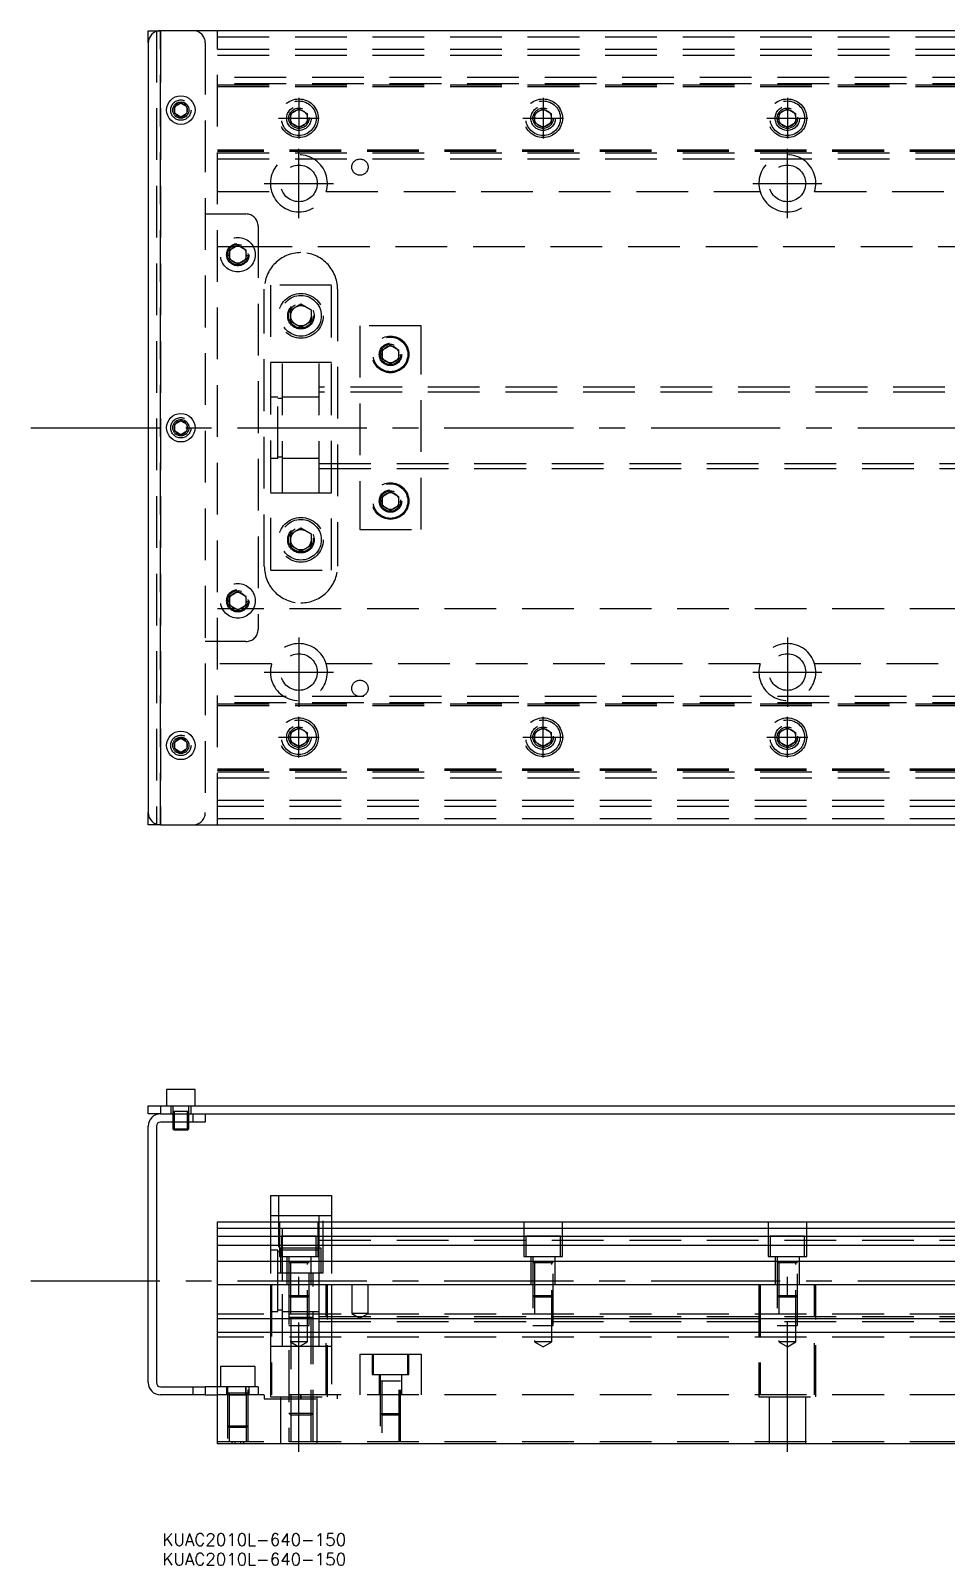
# Model space of a CAD drawing. Extents: x -29 to 879, y -182 to 210.
# Drawn here: x -28.9 to 196.1, y -181.8 to 195 of the extents above; entities that cross this region are included whole.
import ezdxf

# ---------------------------------------------------------------- set-up
doc = ezdxf.new("R2010")
doc.units = 0
doc.linetypes.add('CENTER', pattern=[50.8, 31.75, -6.35, 6.35, -6.35])
doc.linetypes.add('DASHED', pattern=[19.05, 12.7, -6.35])
doc.layers.get('0').update_dxf_attribs({"linetype": 'CONTINUOUS'})
doc.layers.add('CENTER', color=1, linetype='CENTER')
doc.styles.get("Standard").update_dxf_attribs({"font": 'txt.shx', "height": 3, "bigfont": 'bigfont.shx'})

# ---------------------------------------------------------------- blocks, each defined once
blk = doc.blocks.new('*U2')
at = {"color": 7, "linetype": 'CONTINUOUS'}
blk.add_text('KUAC2010L-640-150', height=3, dxfattribs=at).set_placement((3.48, -181.84))
blk = doc.blocks.new('*U3')
at = {"color": 7, "linetype": 'CONTINUOUS'}
blk.add_text('KUAC2010L-640-150', height=3, dxfattribs=at).set_placement((3.48, -177.03))

msp = doc.modelspace()

# ---------------------------------------------------------------- linework, layer by layer
at = {"color": 7, "linetype": 'CONTINUOUS'}
for p, q in [((0, 192), (0, 195)), ((0, 195), (3, 195)), ((671, 195), (3, 195)), ((0, 192), (0, 3)), ((6.5, 176.366026), (8, 177.23205)), ((8, 177.23205), (9.5, 176.366026)), ((6.5, 174.633974), (6.5, 176.366026)), ((8, 173.76795), (6.5, 174.633974)), ((9.5, 174.633974), (8, 173.76795)), ((9.5, 176.366026), (9.5, 174.633974)), ((6.5, 98.366026), (8, 99.23205)), ((6.5, 96.633974), (6.5, 98.366026)), ((8, 99.23205), (9.5, 98.366026)), ((9.5, 98.366026), (9.5, 96.633974)), ((8, 95.76795), (6.5, 96.633974)), ((9.5, 96.633974), (8, 95.76795)), ((6.5, 20.366026), (8, 21.23205)), ((6.5, 18.633974), (6.5, 20.366026)), ((8, 21.23205), (9.5, 20.366026)), ((9.5, 20.366026), (9.5, 18.633974)), ((8, 17.76795), (6.5, 18.633974)), ((9.5, 18.633974), (8, 17.76795)), ((0, 0), (0, 3)), ((3, 0), (0, 0)), ((3, 0), (671, 0)), ((11.5, -64.99), (4.5, -64.99)), ((4.5, -64.99), (4.5, -68.99)), ((11.5, -68.99), (11.5, -64.99)), ((0, -70.99), (0, -68.99)), ((0, -68.99), (3, -68.99)), ((3, -70.99), (0, -70.99)), ((3, -68.99), (3, -70.99)), ((3, -68.99), (262, -68.99)), ((3, -70.99), (11, -70.99)), ((3, -70.99), (11, -70.99)), ((11, -70.99), (262, -70.99)), ((11, -72.99), (11, -70.99)), ((14, -70.99), (14, -72.99)), ((0, -136.99), (0, -73.99)), ((2, -73.99), (2, -136.99)), ((11, -72.99), (3, -72.99)), ((6, -72.99002), (6, -74.64)), ((6, -74.64), (10, -74.64)), ((6, -74.64), (6.35, -74.99)), ((6.35, -72.99002), (6.35, -74.99)), ((9.65, -74.99), (6.35, -74.99)), ((9.65, -74.99), (9.65, -72.99002)), ((9.65, -74.99), (10, -74.64)), ((10, -74.64), (10, -72.99002)), ((14, -72.99), (11, -72.99)), ((30, -90.99), (45, -90.99)), ((30, -90.99), (30, -97.49)), ((45, -90.99), (45, -97.49)), ((17, -97.49), (262.5, -97.49)), ((17, -151.99), (17, -97.49)), ((17, -99.029608), (262.5, -99.029608)), ((262.5, -101.11154), (17, -101.11154)), ((262.5, -103.326666), (17, -103.326666)), ((17, -107.171934), (262.5, -107.171934)), ((657, -112.99), (17, -112.99)), ((657, -121.29), (17, -121.29)), ((657, -124.69), (17, -124.69)), ((3, -137.99), (11, -137.99)), ((11, -139.99), (11, -137.99)), ((11, -137.99), (14, -137.99)), ((14, -137.99), (14, -139.99)), ((17, -137.99), (14, -137.99)), ((11, -139.99), (3, -139.99)), ((14, -139.99), (11, -139.99)), ((14, -139.99), (17, -139.99)), ((657, -151.99), (17, -151.99))]:
    msp.add_line(p, q, dxfattribs=at)
at = {"color": 3, "linetype": 'DASHED'}
for p, q in [((2, 195), (2, 0)), ((3, 195), (3, 0)), ((3, 0), (3, 195)), ((3, 0), (3, 195)), ((3, 195), (3, 0)), ((17, 0), (17, 195)), ((17, 193.5), (657, 193.5)), ((14, 192), (14, 3)), ((17, 190.5), (657, 190.5)), ((17, 189), (657, 189)), ((262.5, 183.5), (17, 183.5)), ((262.5, 181.960392), (17, 181.960392)), ((17, 181.704452), (657, 181.704452)), ((17, 181.7), (657, 181.7)), ((17, 181.3), (657, 181.3)), ((9.973226, 175.826156), (10, 175.5)), ((35, 174.6547), (37, 175.809402)), ((35, 172.3453), (35, 174.6547)), ((37, 175.809402), (39, 174.6547)), ((39, 174.6547), (39, 172.3453)), ((39.483582, 173.786038), (39.5, 173.5)), ((94.5, 173.5), (94.518502, 173.803588)), ((95, 174.6547), (97, 175.809402)), ((95, 172.3453), (95, 174.6547)), ((97, 175.809402), (99, 174.6547)), ((99, 174.6547), (99, 172.3453)), ((155, 174.6547), (157, 175.809402)), ((155, 172.3453), (155, 174.6547)), ((157, 175.809402), (159, 174.6547)), ((159, 174.6547), (159, 172.3453)), ((159.483582, 173.786038), (159.5, 173.5)), ((37, 171.190598), (35, 172.3453)), ((39, 172.3453), (37, 171.190598)), ((97, 171.190598), (95, 172.3453)), ((99, 172.3453), (97, 171.190598)), ((157, 171.190598), (155, 172.3453)), ((159, 172.3453), (157, 171.190598)), ((657, 165.7), (17, 165.7)), ((657, 165.3), (17, 165.3)), ((657, 165.295548), (17, 165.295548)), ((17, 165.039608), (262.5, 165.039608)), ((17, 163.5), (262.5, 163.5)), ((17, 155.5), (30.291796, 155.5)), ((43.708204, 155.5), (150.291796, 155.5)), ((163.708204, 155.5), (270.291796, 155.5)), ((14, 150), (24, 150)), ((27, 147), (27, 48)), ((17, 142), (21.359688, 142)), ((20, 141.1547), (22, 142.309402)), ((20, 138.8453), (20, 141.1547)), ((22, 142.309402), (24, 141.1547)), ((22.640312, 142), (657, 142)), ((24, 141.1547), (24, 138.8453)), ((24.483582, 140.286038), (24.5, 140)), ((22, 137.690598), (20, 138.8453)), ((24, 138.8453), (22, 137.690598)), ((45, 132.5), (30, 132.5)), ((30, 132.5), (30, 62.5)), ((45, 62.5), (45, 132.5)), ((28.5, 63.5), (28.5, 131.5)), ((46.5, 131.5), (46.5, 63.5)), ((34.5, 125), (34.520026, 125.346056)), ((35, 126.443376), (37.5, 127.886752)), ((35, 123.556624), (35, 126.443376)), ((37.5, 127.886752), (40, 126.443376)), ((40, 126.443376), (40, 123.556624)), ((37.5, 122.113248), (35, 123.556624)), ((40, 123.556624), (37.5, 122.113248)), ((67, 122.5), (52, 122.5)), ((52, 122.5), (52, 72.5)), ((67, 72.5), (67, 122.5)), ((57.5, 116.6547), (59.5, 117.809402)), ((59.5, 117.809402), (61.5, 116.6547)), ((33, 113.5), (30, 113.5)), ((33, 81.5), (33, 113.5)), ((42, 113.5), (33, 113.5)), ((42, 113.5), (33, 113.5)), ((42, 81.5), (42, 113.5)), ((45, 113.5), (42, 113.5)), ((57, 115.5), (57.012884, 115.753488)), ((57.5, 114.3453), (57.5, 116.6547)), ((59.5, 113.190598), (57.5, 114.3453)), ((61.5, 114.3453), (59.5, 113.190598)), ((61.5, 116.6547), (61.5, 114.3453)), ((309.99998, 107.5), (42, 107.5)), ((309.99998, 106.25), (42, 106.25)), ((31.85, 105), (30, 105)), ((31.85, 90), (31.85, 105)), ((33, 104.65), (31.85, 104.65)), ((42, 105), (33, 105)), ((42, 105), (33, 105)), ((6, 97.5), (6.030168, 97.846066)), ((30, 90), (31.85, 90)), ((31.85, 90.35), (33, 90.35)), ((33, 90), (42, 90)), ((33, 90), (42, 90)), ((42, 88.75), (309.99998, 88.75)), ((42, 87.5), (309.99998, 87.5)), ((30, 81.5), (33, 81.5)), ((33, 81.5), (42, 81.5)), ((33, 81.5), (42, 81.5)), ((42, 81.5), (45, 81.5)), ((57.5, 80.6547), (59.5, 81.809402)), ((57.5, 78.3453), (57.5, 80.6547)), ((59.5, 81.809402), (61.5, 80.6547)), ((61.5, 80.6547), (61.5, 78.3453)), ((61.983582, 79.786038), (62, 79.5)), ((59.5, 77.190598), (57.5, 78.3453)), ((61.5, 78.3453), (59.5, 77.190598)), ((35, 71.443376), (37.5, 72.886752)), ((37.5, 72.886752), (40, 71.443376)), ((52, 72.5), (67, 72.5)), ((35, 68.556624), (35, 71.443376)), ((37.5, 67.113248), (35, 68.556624)), ((40, 68.556624), (37.5, 67.113248)), ((40, 71.443376), (40, 68.556624)), ((40.477798, 70.364306), (40.5, 70)), ((30, 62.5), (45, 62.5)), ((20, 56.1547), (22, 57.309402)), ((22, 57.309402), (24, 56.1547)), ((21.359688, 53), (17, 53)), ((20, 53.8453), (20, 56.1547)), ((22, 52.690598), (20, 53.8453)), ((24, 53.8453), (22, 52.690598)), ((657, 53), (22.640312, 53)), ((24, 56.1547), (24, 53.8453)), ((24.483582, 55.286038), (24.5, 55)), ((24, 45), (14, 45)), ((30.291796, 39.5), (17, 39.5)), ((150.291796, 39.5), (43.708204, 39.5)), ((270.291796, 39.5), (163.708204, 39.5)), ((262.5, 31.5), (17, 31.5)), ((262.5, 29.960392), (17, 29.960392)), ((17, 29.704452), (657, 29.704452)), ((17, 29.7), (657, 29.7)), ((17, 29.3), (657, 29.3)), ((35, 22.6547), (37, 23.809402)), ((35, 20.3453), (35, 22.6547)), ((37, 23.809402), (39, 22.6547)), ((39, 22.6547), (39, 20.3453)), ((95, 22.6547), (97, 23.809402)), ((95, 20.3453), (95, 22.6547)), ((97, 23.809402), (99, 22.6547)), ((99, 22.6547), (99, 20.3453)), ((155, 22.6547), (157, 23.809402)), ((155, 20.3453), (155, 22.6547)), ((157, 23.809402), (159, 22.6547)), ((159, 22.6547), (159, 20.3453)), ((6, 19.5), (6.030168, 19.846066)), ((34.5, 21.5), (34.518502, 21.803588)), ((37, 19.190598), (35, 20.3453)), ((39, 20.3453), (37, 19.190598)), ((97, 19.190598), (95, 20.3453)), ((99, 20.3453), (97, 19.190598)), ((99.483582, 21.786038), (99.5, 21.5)), ((157, 19.190598), (155, 20.3453)), ((159, 20.3453), (157, 19.190598)), ((159.483582, 21.786038), (159.5, 21.5)), ((657, 13.7), (17, 13.7)), ((657, 13.3), (17, 13.3)), ((657, 13.295548), (17, 13.295548)), ((17, 13.039608), (657, 13.039608)), ((17, 11.5), (657, 11.5)), ((657, 6), (17, 6)), ((657, 4.5), (17, 4.5)), ((657, 1.5), (17, 1.5)), ((5.5, -68.99), (5.5, -70.99)), ((10.000006, -70.39), (5.999994, -70.39)), ((6, -68.99), (6, -72.99)), ((6.000006, -68.99), (6.000006, -72.99)), ((6.35, -70.39), (6.35, -72.99)), ((9.65, -72.99), (9.65, -70.39)), ((9.999994, -72.99), (9.999994, -70.99)), ((10, -72.99), (10, -68.99)), ((10.5, -70.99), (10.5, -68.99)), ((32, -90.99), (32, -109.99)), ((43, -109.99), (43, -90.99)), ((33, -95.99), (30, -95.99)), ((30, -97.49), (30, -112.99)), ((32.25, -97.49), (32.25, -105.99)), ((33, -111.99), (33, -95.99)), ((42, -95.99), (33, -95.99)), ((41.75, -105.99), (41.75, -97.49)), ((42, -97.49), (42, -95.99)), ((45, -95.99), (42, -95.99)), ((42, -103.99), (42, -97.49)), ((45, -97.49), (45, -112.99)), ((92.25, -97.49), (92.25, -105.99)), ((101.75, -105.99), (101.75, -97.49)), ((152.25, -97.49), (152.25, -105.99)), ((161.75, -105.99), (161.75, -97.49)), ((41.25, -100.99), (32.75, -100.99)), ((32.75, -100.99), (32.75, -105.99)), ((41.25, -105.99), (41.25, -100.99)), ((101.25, -100.99), (92.75, -100.99)), ((92.75, -100.99), (92.75, -105.99)), ((101.25, -105.99), (101.25, -100.99)), ((161.25, -100.99), (152.75, -100.99)), ((152.75, -100.99), (152.75, -105.99)), ((161.25, -105.99), (161.25, -100.99)), ((31.85, -104.49), (30, -104.49)), ((31.85, -111.99), (31.85, -104.49)), ((33, -104.84), (31.85, -104.84)), ((41.25, -103.99), (32.5, -103.99)), ((32.5, -103.99), (32.5, -109.99)), ((41.25, -104.49), (33, -104.49)), ((42.5, -103.99), (41.25, -103.99)), ((42, -104.49), (41.25, -104.49)), ((42, -101.989994), (600, -101.989994)), ((42, -103.239994), (600, -103.239994)), ((42, -109.99), (42, -103.99)), ((42.5, -109.99), (42.5, -103.99)), ((32.25, -105.99), (41.75, -105.99)), ((34, -105.99), (34, -112.99)), ((39.500006, -107.59), (34.499994, -107.59)), ((34.500006, -105.99), (34.500006, -122.99)), ((34.9, -107.59), (34.9, -126.99)), ((39.1, -126.99), (39.1, -107.59)), ((39.499994, -122.99), (39.499994, -105.99)), ((40, -112.99), (40, -105.99)), ((92.25, -105.99), (101.75, -105.99)), ((94, -105.99), (94, -112.99)), ((99.500006, -107.59), (94.499994, -107.59)), ((94.500006, -105.99), (94.500006, -122.99)), ((94.9, -107.59), (94.9, -126.99)), ((99.1, -126.99), (99.1, -107.59)), ((99.499994, -122.99), (99.499994, -105.99)), ((100, -112.99), (100, -105.99)), ((152.25, -105.99), (161.75, -105.99)), ((154, -105.99), (154, -112.99)), ((159.500006, -107.59), (154.499994, -107.59)), ((154.500006, -105.99), (154.500006, -122.99)), ((154.9, -107.59), (154.9, -126.99)), ((159.1, -126.99), (159.1, -107.59)), ((159.499994, -122.99), (159.499994, -105.99)), ((160, -112.99), (160, -105.99)), ((30, -112.99), (30, -121.29)), ((30, -112.99), (30, -140.49)), ((30.291796, -112.99), (30.291796, -139.99)), ((31.85, -119.49), (31.85, -111.99)), ((32, -109.99), (43, -109.99)), ((33, -127.99), (33, -111.99)), ((34.500006, -109.99), (34.500006, -151.49)), ((40.499994, -151.49), (40.499994, -109.99)), ((42, -111.99), (42, -109.99)), ((42, -112.99), (42, -111.99)), ((42, -121.29), (42, -112.99)), ((43.708204, -139.99), (43.708204, -112.99)), ((44, -140.49), (44, -112.99)), ((45, -112.99), (45, -121.29)), ((50, -112.99), (50, -119.99)), ((54, -119.99), (54, -112.99)), ((150, -112.99), (150, -140.49)), ((150.291796, -112.99), (150.291796, -139.99)), ((163.708204, -139.99), (163.708204, -112.99)), ((164, -140.49), (164, -112.99)), ((34.5, -115.59), (39.5, -115.59)), ((34.5, -115.59), (34.9, -115.99)), ((39.1, -115.99), (34.9, -115.99)), ((39.1, -115.99), (39.5, -115.59)), ((94.5, -115.59), (99.5, -115.59)), ((94.5, -115.59), (94.9, -115.99)), ((99.1, -115.99), (94.9, -115.99)), ((99.1, -115.99), (99.5, -115.59)), ((154.5, -115.59), (159.5, -115.59)), ((154.5, -115.59), (154.9, -115.99)), ((159.1, -115.99), (154.9, -115.99)), ((159.1, -115.99), (159.5, -115.59)), ((657, -120.14), (17, -120.14)), ((30, -119.49), (31.85, -119.49)), ((31.85, -119.14), (33, -119.14)), ((33, -119.49), (40.5, -119.49)), ((40.5, -119.49), (42, -119.49)), ((54, -119.99), (50, -119.99)), ((50, -119.99), (52, -121.1447)), ((52, -121.1447), (54, -119.99)), ((30, -121.29), (30, -124.69)), ((40.500006, -120.99), (34.499994, -120.99)), ((34.500006, -122.99), (39.499994, -122.99)), ((35, -120.99), (35, -151.49)), ((40, -151.49), (40, -120.99)), ((42, -120.74), (600, -120.74)), ((42, -124.69), (42, -121.29)), ((42, -121.99), (600, -121.99)), ((45, -121.29), (45, -124.69)), ((94.500006, -122.99), (99.499994, -122.99)), ((154.500006, -122.99), (159.499994, -122.99)), ((657, -125.84), (17, -125.84)), ((30, -124.69), (30, -140.99)), ((30, -127.99), (33, -127.99)), ((33, -127.99), (40.5, -127.99)), ((39.1, -126.99), (34.9, -126.99)), ((34.9, -126.99), (37, -128.202436)), ((37, -128.202436), (39.1, -126.99)), ((40.5, -127.99), (42, -127.99)), ((42, -127.99), (42, -124.69)), ((42, -127.99), (45, -127.99)), ((45, -124.69), (45, -140.99)), ((99.1, -126.99), (94.9, -126.99)), ((94.9, -126.99), (97, -128.202436)), ((97, -128.202436), (99.1, -126.99)), ((159.1, -126.99), (154.9, -126.99)), ((154.9, -126.99), (157, -128.202436)), ((157, -128.202436), (159.1, -126.99)), ((52, -129.99), (52, -139.99)), ((52, -129.99), (60.291796, -129.99)), ((55, -129.99), (55, -134.99)), ((55.25, -129.99), (55.25, -134.99)), ((60.291796, -129.99), (67, -129.99)), ((63.75, -134.99), (63.75, -129.99)), ((64, -134.99), (64, -129.99)), ((67, -129.99), (67, -139.99)), ((26.25, -132.99), (17.75, -132.99)), ((17.75, -132.99), (17.75, -137.99)), ((26.25, -137.99), (26.25, -132.99)), ((55, -134.99), (64, -134.99)), ((56.75, -134.99), (56.75, -139.99)), ((57.000006, -134.99), (57.000006, -151.49)), ((61.999994, -151.49), (61.999994, -134.99)), ((62.25, -139.99), (62.25, -134.99)), ((27, -137.99), (17, -137.99)), ((19.25, -137.99), (19.25, -139.99)), ((19.500006, -137.99), (19.500006, -151.49)), ((24, -139.99), (24, -137.99)), ((24, -137.99), (24, -139.99)), ((24.499994, -151.49), (24.499994, -137.99)), ((24.75, -139.99), (24.75, -137.99)), ((27, -137.99), (27, -139.99)), ((62.000006, -136.59), (56.999994, -136.59)), ((57.4, -136.59), (57.4, -151.49)), ((61.6, -151.49), (61.6, -136.59)), ((657, -139.99), (17, -139.99)), ((24.499994, -139.59), (19.500006, -139.59)), ((19.9, -139.59), (19.9, -151.49)), ((19.9, -139.99), (24.1, -139.99)), ((24.1, -151.49), (24.1, -139.59)), ((28.5, -139.99), (28.5, -140.99)), ((28.5, -140.99), (46.5, -140.99)), ((30, -140.49), (44, -140.49)), ((32.5, -140.49), (32.5, -151.99)), ((37.5, -139.99), (37.5, -140.99)), ((37.5, -140.99), (37.5, -139.99)), ((41.5, -151.99), (41.5, -140.49)), ((46.5, -140.99), (46.5, -139.99)), ((150, -140.49), (164, -140.49)), ((152.5, -140.49), (152.5, -151.99)), ((161.5, -151.99), (161.5, -140.49)), ((34.5, -144.49), (40.5, -144.49)), ((34.5, -144.49), (35, -144.99)), ((40, -144.99), (35, -144.99)), ((40, -144.99), (40.5, -144.49)), ((57, -144.59), (62, -144.59)), ((57, -144.59), (57.4, -144.99)), ((61.6, -144.99), (57.4, -144.99)), ((61.6, -144.99), (62, -144.59)), ((19.5, -147.59), (24.5, -147.59)), ((19.5, -147.59), (19.9, -147.99)), ((24.1, -147.99), (19.9, -147.99)), ((24.1, -147.99), (24.5, -147.59)), ((657, -151.49), (17, -151.49)), ((20.500008, -151.49), (20.500008, -151.99)), ((21.359688, -151.99), (21.359688, -151.49)), ((22.640312, -151.49), (22.640312, -151.99)), ((23.499992, -151.99), (23.499992, -151.49))]:
    msp.add_line(p, q, dxfattribs=at)
at = {"color": 7, "linetype": 'CONTINUOUS'}
for centre in [(8, 175.5), (8, 97.5), (8, 19.5)]:
    msp.add_circle(centre, 3.5, dxfattribs=at)
at = {"color": 3, "linetype": 'DASHED'}
for centre, radius in [((8, 175.5), 2.5), ((8, 175.5), 2), ((37, 173.5), 4.75), ((37, 173.5), 4.25), ((97, 173.5), 4.75), ((97, 173.5), 4.25), ((157, 173.5), 4.75), ((157, 173.5), 4.25), ((37, 173.5), 3), ((37, 173.5), 2.5), ((37, 173.5), 2.1), ((97, 173.5), 3), ((97, 173.5), 2.5), ((97, 173.5), 2.1), ((157, 173.5), 3), ((157, 173.5), 2.5), ((157, 173.5), 2.1), ((52, 161.5), 2), ((37, 157.5), 4.5), ((157, 157.5), 4.5), ((22, 140), 4.25), ((22, 140), 2.75), ((22, 140), 2.5), ((22, 140), 2.1), ((37.5, 125), 5.5), ((37.5, 125), 5), ((37.5, 125), 3.25), ((37.5, 125), 3), ((37.5, 125), 2.5), ((59.5, 115.5), 4.5), ((59.5, 115.5), 4.25), ((59.5, 115.5), 2.75), ((59.5, 115.5), 2.5), ((59.5, 115.5), 2.1), ((8, 97.5), 2.5), ((8, 97.5), 2), ((59.5, 79.5), 4.5), ((59.5, 79.5), 4.25), ((59.5, 79.5), 2.75), ((59.5, 79.5), 2.5), ((59.5, 79.5), 2.1), ((37.5, 70), 5.5), ((37.5, 70), 5), ((37.5, 70), 3.25), ((37.5, 70), 3), ((37.5, 70), 2.5), ((22, 55), 4.25), ((22, 55), 2.75), ((22, 55), 2.5), ((22, 55), 2.1), ((37, 37.5), 4.5), ((157, 37.5), 4.5), ((52, 33.5), 2), ((37, 21.5), 4.75), ((37, 21.5), 4.25), ((37, 21.5), 3), ((37, 21.5), 2.5), ((37, 21.5), 2.1), ((97, 21.5), 4.75), ((97, 21.5), 4.25), ((97, 21.5), 3), ((97, 21.5), 2.5), ((97, 21.5), 2.1), ((157, 21.5), 4.75), ((157, 21.5), 4.25), ((157, 21.5), 3), ((157, 21.5), 2.5), ((157, 21.5), 2.1), ((8, 19.5), 2.5), ((8, 19.5), 2)]:
    msp.add_circle(centre, radius, dxfattribs=at)
at = {"color": 7, "linetype": 'CONTINUOUS'}
for centre, radius, start, end in [((3, 192), 3, 90, 180), ((8, 175.5), 1.65, 95.380023, 144.619977), ((8, 175.5), 1.65, 84.619977, 95.380023), ((8, 175.5), 1.65, 35.380023, 84.619977), ((8, 175.5), 1.65, 155.380023, 180), ((8, 175.5), 1.65, 180, 204.619977), ((8, 175.5), 1.65, 144.619977, 155.380023), ((8, 175.5), 1.65, 204.619977, 215.380023), ((8, 175.5), 1.65, 215.380023, 264.619977), ((8, 175.5), 1.65, 264.619977, 275.380023), ((8, 175.5), 1.65, 275.380023, 324.619977), ((8, 175.5), 1.65, 24.619977, 35.380023), ((8, 175.5), 1.65, 324.619977, 335.380023), ((8, 175.5), 1.65, 335.380023, 24.619977), ((8, 97.5), 1.65, 155.380023, 180), ((8, 97.5), 1.65, 144.619977, 155.380023), ((8, 97.5), 1.65, 95.380023, 144.619977), ((8, 97.5), 1.65, 84.619977, 95.380023), ((8, 97.5), 1.65, 35.380023, 84.619977), ((8, 97.5), 1.65, 24.619977, 35.380023), ((8, 97.5), 1.65, 335.380023, 24.619977), ((8, 97.5), 1.65, 180, 204.619977), ((8, 97.5), 1.65, 204.619977, 215.380023), ((8, 97.5), 1.65, 215.380023, 264.619977), ((8, 97.5), 1.65, 264.619977, 275.380023), ((8, 97.5), 1.65, 275.380023, 324.619977), ((8, 97.5), 1.65, 324.619977, 335.380023), ((8, 19.5), 1.65, 155.380023, 180), ((8, 19.5), 1.65, 180, 204.619977), ((8, 19.5), 1.65, 144.619977, 155.380023), ((8, 19.5), 1.65, 95.380023, 144.619977), ((8, 19.5), 1.65, 84.619977, 95.380023), ((8, 19.5), 1.65, 35.380023, 84.619977), ((8, 19.5), 1.65, 24.619977, 35.380023), ((8, 19.5), 1.65, 335.380023, 24.619977), ((8, 19.5), 1.65, 204.619977, 215.380023), ((8, 19.5), 1.65, 215.380023, 264.619977), ((8, 19.5), 1.65, 264.619977, 275.380023), ((8, 19.5), 1.65, 275.380023, 324.619977), ((8, 19.5), 1.65, 324.619977, 335.380023), ((3, 3), 3, 180, 270), ((3, -73.99), 3, 90, 180), ((3, -73.99), 1, 90, 180), ((3, -136.99), 3, 180, 270), ((3, -136.99), 1, 180, 270)]:
    msp.add_arc(centre, radius, start, end, dxfattribs=at)
at = {"color": 3, "linetype": 'DASHED'}
for centre, radius, start, end in [((11, 192), 3, 0, 90), ((37, 157.5), 7, 343.39845, 196.60155), ((157, 157.5), 7, 343.39845, 196.60155), ((37, 157.5), 7, 196.60155, 343.39845), ((157, 157.5), 7, 196.60155, 343.39845), ((24, 147), 3, 0, 90), ((37.5, 131.5), 9, 90, 180), ((37.5, 131.5), 9, 0, 90), ((37.5, 63.5), 9, 180, 270), ((37.5, 63.5), 9, 270, 0), ((24, 48), 3, 270, 0), ((37, 37.5), 7, 16.60155, 163.39845), ((157, 37.5), 7, 16.60155, 163.39845), ((37, 37.5), 7, 163.39845, 16.60155), ((157, 37.5), 7, 163.39845, 16.60155), ((11, 3), 3, 270, 0)]:
    msp.add_arc(centre, radius, start, end, dxfattribs=at)
at = {"layer": 'CENTER', "color": 1, "linetype": 'CENTER'}
for p, q in [((37, 178.5), (37, 168.5)), ((97, 178.5), (97, 168.5)), ((157, 178.5), (157, 168.5)), ((32, 173.5), (42, 173.5)), ((92, 173.5), (102, 173.5)), ((152, 173.5), (162, 173.5)), ((37, 149), (37, 166)), ((157, 149), (157, 166)), ((28.5, 157.5), (45.5, 157.5)), ((148.5, 157.5), (165.5, 157.5)), ((-28.891336, 97.5), (736.707811, 97.5)), ((37, 46), (37, 29)), ((157, 46), (157, 29)), ((28.5, 37.5), (45.5, 37.5)), ((148.5, 37.5), (165.5, 37.5)), ((37, 16.5), (37, 26.5)), ((97, 16.5), (97, 26.5)), ((157, 16.5), (157, 26.5)), ((32, 21.5), (42, 21.5)), ((92, 21.5), (102, 21.5)), ((152, 21.5), (162, 21.5)), ((-28.891336, -111.99), (736.707811, -111.99)), ((37, -153.99), (37, -110.99)), ((157, -153.99), (157, -110.99))]:
    msp.add_line(p, q, dxfattribs=at)

# ---------------------------------------------------------------- block references
at = {"color": 7, "linetype": 'CONTINUOUS'}
for name in ['*U3', '*U2']:
    msp.add_blockref(name, (0, 0), dxfattribs=at)

doc.saveas('drawing.dxf')
